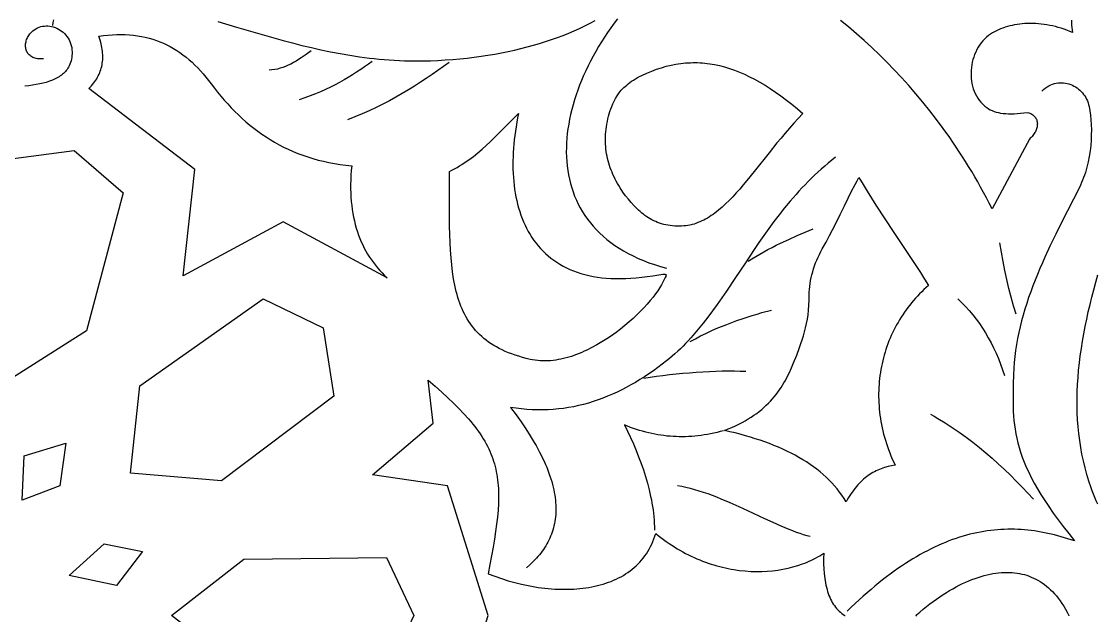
# Model space of a CAD drawing. Extents: x -332 to 348, y -263 to 352.
# Drawn here: x -241.3 to -195.96, y -175.33 to -150.26 of the extents above; entities that cross this region are included whole.
import ezdxf

# ---------------------------------------------------------------- set-up
doc = ezdxf.new("R2010")
doc.units = 0
doc.layers.add('LAYER_1', color=18, linetype='CONTINUOUS')
doc.layers.add('LAYER_2', color=174, linetype='CONTINUOUS')

msp = doc.modelspace()

# ---------------------------------------------------------------- linework, layer by layer
at = {"layer": 'LAYER_1'}
for points in [[(-197.016, -150.209), (-197.018, -150.313), (-197.014, -150.418), (-197.005, -150.523), (-196.992, -150.628), (-196.973, -150.734), (-197.093, -150.682), (-197.214, -150.634), (-197.335, -150.59), (-197.456, -150.55), (-197.577, -150.513), (-197.698, -150.48), (-197.818, -150.451), (-197.938, -150.425), (-198.058, -150.403), (-198.177, -150.385), (-198.295, -150.37), (-198.413, -150.359), (-198.529, -150.351), (-198.645, -150.346), (-198.759, -150.345), (-198.873, -150.347), (-198.985, -150.352), (-199.095, -150.361), (-199.204, -150.373), (-199.311, -150.388), (-199.417, -150.406), (-199.521, -150.427), (-199.622, -150.451), (-199.722, -150.478), (-199.82, -150.508), (-199.915, -150.541), (-200.008, -150.577), (-200.098, -150.615), (-200.186, -150.657), (-200.271, -150.701), (-200.354, -150.748), (-200.433, -150.797), (-200.522, -150.86), (-200.607, -150.929), (-200.687, -151.004), (-200.761, -151.084), (-200.831, -151.169), (-200.896, -151.259), (-200.955, -151.353), (-201.01, -151.45), (-201.059, -151.551), (-201.103, -151.656), (-201.142, -151.762), (-201.175, -151.871), (-201.203, -151.982), (-201.225, -152.094), (-201.241, -152.207), (-201.252, -152.321), (-201.257, -152.435), (-201.256, -152.549), (-201.249, -152.662), (-201.236, -152.774), (-201.217, -152.885), (-201.192, -152.994), (-201.161, -153.101), (-201.124, -153.205), (-201.08, -153.307), (-201.03, -153.405), (-200.973, -153.499), (-200.91, -153.589), (-200.84, -153.674), (-200.763, -153.755), (-200.68, -153.83), (-200.59, -153.899), (-200.52, -153.945), (-200.446, -153.986), (-200.368, -154.023), (-200.285, -154.056), (-200.197, -154.084), (-200.104, -154.107), (-200.007, -154.127), (-199.904, -154.141), (-199.795, -154.152), (-199.682, -154.158), (-199.562, -154.159), (-199.437, -154.156), (-199.306, -154.149), (-199.169, -154.137), (-199.026, -154.12), (-198.877, -154.099), (-198.825, -154.115), (-198.777, -154.133), (-198.733, -154.153), (-198.692, -154.176), (-198.655, -154.201), (-198.621, -154.227), (-198.59, -154.256), (-198.563, -154.286), (-198.539, -154.319), (-198.518, -154.352), (-198.501, -154.387), (-198.486, -154.423), (-198.475, -154.461), (-198.467, -154.499), (-198.461, -154.539), (-198.459, -154.579), (-198.46, -154.62), (-198.463, -154.661), (-198.47, -154.703), (-198.479, -154.745), (-198.491, -154.787), (-198.506, -154.829), (-198.524, -154.871), (-198.544, -154.913), (-198.567, -154.955), (-198.592, -154.996), (-198.62, -155.037), (-198.65, -155.076), (-198.683, -155.116), (-198.718, -155.154), (-198.756, -155.191), (-198.796, -155.227), (-200.368, -158.163), (-200.487, -157.932), (-200.607, -157.703), (-200.729, -157.478), (-200.852, -157.255), (-200.976, -157.034), (-201.102, -156.816), (-201.229, -156.601), (-201.358, -156.389), (-201.487, -156.178), (-201.618, -155.971), (-201.751, -155.766), (-201.885, -155.563), (-202.019, -155.363), (-202.156, -155.165), (-202.432, -154.776), (-202.713, -154.397), (-202.998, -154.027), (-203.289, -153.665), (-203.584, -153.313), (-203.883, -152.968), (-204.187, -152.632), (-204.494, -152.304), (-204.806, -151.984), (-205.122, -151.672), (-205.442, -151.367), (-205.766, -151.069), (-206.093, -150.778), (-206.424, -150.494), (-206.758, -150.217)], [(-195.915, -170.634), (-195.975, -170.496), (-196.033, -170.357), (-196.088, -170.218), (-196.141, -170.079), (-196.191, -169.942), (-196.286, -169.659), (-196.372, -169.378), (-196.449, -169.095), (-196.518, -168.81), (-196.578, -168.525), (-196.63, -168.237), (-196.674, -167.948), (-196.71, -167.658), (-196.739, -167.366), (-196.76, -167.072), (-196.774, -166.778), (-196.781, -166.481), (-196.782, -166.184), (-196.775, -165.884), (-196.762, -165.584), (-196.742, -165.282), (-196.717, -164.98), (-196.685, -164.676), (-196.647, -164.37), (-196.604, -164.064), (-196.555, -163.757), (-196.501, -163.449), (-196.442, -163.14), (-196.378, -162.83), (-196.31, -162.519), (-196.236, -162.208), (-196.159, -161.896), (-196.077, -161.583), (-195.992, -161.27), (-195.902, -160.957)], [(-223.336, -180.81), (-221.615, -175.334), (-223.336, -169.859), (-226.5, -169.399), (-223.935, -167.222), (-224.148, -165.403), (-223.854, -165.658), (-223.578, -165.905), (-223.319, -166.144), (-223.077, -166.376), (-222.852, -166.602), (-222.643, -166.822), (-222.45, -167.039), (-222.359, -167.146), (-222.272, -167.252), (-222.189, -167.357), (-222.109, -167.462), (-222.033, -167.566), (-221.961, -167.67), (-221.892, -167.774), (-221.827, -167.878), (-221.765, -167.982), (-221.707, -168.086), (-221.652, -168.19), (-221.6, -168.294), (-221.552, -168.399), (-221.507, -168.504), (-221.465, -168.61), (-221.426, -168.717), (-221.39, -168.825), (-221.357, -168.933), (-221.327, -169.043), (-221.301, -169.154), (-221.277, -169.266), (-221.256, -169.38), (-221.237, -169.495), (-221.222, -169.612), (-221.209, -169.73), (-221.199, -169.85), (-221.191, -169.973), (-221.186, -170.097), (-221.183, -170.224), (-221.183, -170.352), (-221.19, -170.617), (-221.206, -170.892), (-221.231, -171.179), (-221.265, -171.478), (-221.306, -171.79), (-221.355, -172.115), (-221.412, -172.456), (-221.475, -172.812), (-221.545, -173.184), (-221.621, -173.574), (-221.342, -173.68), (-221.061, -173.777), (-220.78, -173.865), (-220.497, -173.944), (-220.214, -174.013), (-220.073, -174.044), (-219.931, -174.073), (-219.79, -174.1), (-219.65, -174.124), (-219.51, -174.145), (-219.37, -174.165), (-219.23, -174.181), (-219.092, -174.196), (-218.954, -174.207), (-218.816, -174.217), (-218.68, -174.223), (-218.544, -174.228), (-218.409, -174.229), (-218.276, -174.228), (-218.143, -174.225), (-218.011, -174.218), (-217.881, -174.21), (-217.752, -174.198), (-217.625, -174.184), (-217.498, -174.167), (-217.374, -174.148), (-217.25, -174.125), (-217.129, -174.1), (-217.009, -174.072), (-216.891, -174.042), (-216.775, -174.009), (-216.661, -173.972), (-216.548, -173.933), (-216.438, -173.892), (-216.33, -173.847), (-216.224, -173.799), (-216.121, -173.749), (-216.019, -173.695), (-215.92, -173.639), (-215.824, -173.579), (-215.73, -173.517), (-215.639, -173.452), (-215.55, -173.384), (-215.465, -173.312), (-215.382, -173.238), (-215.302, -173.16), (-215.224, -173.08), (-215.15, -172.996), (-215.079, -172.909), (-215.012, -172.82), (-214.947, -172.727), (-214.886, -172.63), (-214.828, -172.531), (-214.774, -172.428), (-214.723, -172.323), (-214.676, -172.214), (-214.632, -172.101), (-214.592, -171.986), (-214.556, -171.867), (-214.446, -171.957), (-214.334, -172.045), (-214.222, -172.13), (-214.108, -172.212), (-213.994, -172.291), (-213.879, -172.368), (-213.764, -172.442), (-213.648, -172.513), (-213.531, -172.582), (-213.413, -172.647), (-213.296, -172.711), (-213.177, -172.771), (-213.058, -172.829), (-212.939, -172.884), (-212.82, -172.937), (-212.7, -172.987), (-212.58, -173.035), (-212.46, -173.08), (-212.339, -173.122), (-212.219, -173.162), (-212.098, -173.2), (-211.977, -173.235), (-211.857, -173.268), (-211.736, -173.298), (-211.615, -173.326), (-211.495, -173.351), (-211.375, -173.374), (-211.255, -173.395), (-211.016, -173.429), (-210.779, -173.454), (-210.543, -173.47), (-210.309, -173.477), (-210.079, -173.475), (-209.851, -173.464), (-209.626, -173.445), (-209.405, -173.417), (-209.188, -173.381), (-208.975, -173.337), (-208.767, -173.285), (-208.564, -173.225), (-208.366, -173.158), (-208.269, -173.121), (-208.174, -173.082), (-208.081, -173.042), (-207.989, -173), (-207.898, -172.955), (-207.809, -172.909), (-207.722, -172.862), (-207.637, -172.812), (-207.553, -172.761), (-207.471, -172.708), (-207.476, -172.931), (-207.474, -173.149), (-207.465, -173.361), (-207.449, -173.567), (-207.425, -173.766), (-207.393, -173.958), (-207.374, -174.051), (-207.353, -174.142), (-207.33, -174.231), (-207.304, -174.317), (-207.277, -174.401), (-207.247, -174.483), (-207.215, -174.562), (-207.181, -174.639), (-207.144, -174.713), (-207.106, -174.784), (-207.064, -174.853), (-207.021, -174.918), (-206.975, -174.981), (-206.926, -175.04), (-206.875, -175.097), (-206.821, -175.15), (-206.765, -175.2), (-206.706, -175.247), (-206.644, -175.29), (-206.58, -175.329), (-206.563, -175.329), (-206.571, -175.334), (-206.563, -175.339)], [(-203.555, -175.36), (-203.584, -175.334), (-203.555, -175.309), (-203.415, -175.187), (-203.275, -175.07), (-203.134, -174.957), (-202.994, -174.848), (-202.854, -174.743), (-202.714, -174.642), (-202.575, -174.546), (-202.436, -174.454), (-202.297, -174.366), (-202.159, -174.282), (-202.022, -174.203), (-201.886, -174.127), (-201.75, -174.057), (-201.615, -173.99), (-201.481, -173.928), (-201.348, -173.871), (-201.216, -173.817), (-201.086, -173.768), (-200.957, -173.724), (-200.829, -173.683), (-200.702, -173.647), (-200.577, -173.616), (-200.454, -173.588), (-200.332, -173.565), (-200.212, -173.546), (-200.093, -173.531), (-199.976, -173.521), (-199.862, -173.514), (-199.748, -173.512), (-199.637, -173.514), (-199.527, -173.52), (-199.42, -173.529), (-199.314, -173.543), (-199.21, -173.561), (-199.107, -173.583), (-199.006, -173.608), (-198.907, -173.638), (-198.809, -173.671), (-198.713, -173.709), (-198.619, -173.751), (-198.525, -173.797), (-198.433, -173.847), (-198.342, -173.902), (-198.253, -173.961), (-198.164, -174.024), (-198.077, -174.093), (-197.991, -174.166), (-197.906, -174.244), (-197.822, -174.327), (-197.739, -174.416), (-197.658, -174.51), (-197.578, -174.609), (-197.499, -174.714), (-197.422, -174.825), (-197.347, -174.942), (-197.273, -175.065), (-197.201, -175.193), (-197.13, -175.328), (-197.127, -175.334), (-197.13, -175.341)]]:
    msp.add_lwpolyline(points, dxfattribs=at)
for points in [[(-236.925, -150.818), (-236.75, -150.829), (-236.578, -150.845), (-236.41, -150.867), (-236.245, -150.895), (-236.083, -150.929), (-235.924, -150.968), (-235.768, -151.014), (-235.615, -151.065), (-235.465, -151.121), (-235.318, -151.184), (-235.174, -151.251), (-235.032, -151.325), (-234.893, -151.403), (-234.757, -151.487), (-234.623, -151.577), (-234.492, -151.671), (-234.363, -151.771), (-234.236, -151.876), (-234.112, -151.986), (-233.99, -152.101), (-233.87, -152.222), (-233.753, -152.347), (-233.637, -152.477), (-233.523, -152.612), (-233.412, -152.752), (-233.302, -152.896), (-233.169, -153.073), (-233.032, -153.246), (-232.894, -153.416), (-232.752, -153.582), (-232.608, -153.744), (-232.46, -153.902), (-232.31, -154.056), (-232.156, -154.206), (-232, -154.353), (-231.84, -154.494), (-231.677, -154.632), (-231.511, -154.765), (-231.341, -154.893), (-231.168, -155.017), (-230.991, -155.136), (-230.811, -155.25), (-230.627, -155.36), (-230.439, -155.464), (-230.247, -155.564), (-230.051, -155.658), (-229.852, -155.747), (-229.648, -155.83), (-229.441, -155.908), (-229.229, -155.981), (-229.012, -156.047), (-228.792, -156.109), (-228.567, -156.164), (-228.338, -156.213), (-228.104, -156.256), (-227.865, -156.294), (-227.622, -156.325), (-227.375, -156.349), (-227.393, -156.551), (-227.407, -156.749), (-227.416, -156.943), (-227.421, -157.134), (-227.421, -157.321), (-227.417, -157.503), (-227.408, -157.683), (-227.395, -157.858), (-227.378, -158.03), (-227.356, -158.199), (-227.33, -158.364), (-227.3, -158.525), (-227.265, -158.683), (-227.227, -158.837), (-227.184, -158.989), (-227.138, -159.136), (-227.087, -159.281), (-227.033, -159.422), (-226.975, -159.56), (-226.913, -159.695), (-226.847, -159.827), (-226.777, -159.956), (-226.704, -160.081), (-226.627, -160.204), (-226.546, -160.323), (-226.462, -160.44), (-226.374, -160.554), (-226.283, -160.664), (-226.189, -160.772), (-226.091, -160.878), (-225.99, -160.98), (-225.885, -161.08), (-230.27, -158.715), (-234.49, -160.998), (-233.993, -156.513), (-238.461, -153.087), (-238.406, -153.031), (-238.353, -152.974), (-238.304, -152.916), (-238.257, -152.858), (-238.213, -152.799), (-238.171, -152.738), (-238.133, -152.677), (-238.097, -152.616), (-238.063, -152.553), (-238.033, -152.489), (-238.005, -152.425), (-237.98, -152.36), (-237.957, -152.294), (-237.938, -152.227), (-237.92, -152.16), (-237.906, -152.091), (-237.895, -152.022), (-237.886, -151.952), (-237.88, -151.881), (-237.876, -151.81), (-237.876, -151.737), (-237.878, -151.664), (-237.882, -151.589), (-237.89, -151.514), (-237.9, -151.439), (-237.913, -151.362), (-237.928, -151.285), (-237.947, -151.206), (-237.991, -151.047), (-238.047, -150.885), (-237.851, -150.858), (-237.659, -150.838), (-237.47, -150.824), (-237.285, -150.816), (-237.103, -150.814)], [(-212.787, -152), (-212.685, -152.005), (-212.583, -152.012), (-212.48, -152.021), (-212.378, -152.032), (-212.275, -152.046), (-212.172, -152.062), (-212.069, -152.081), (-211.862, -152.125), (-211.655, -152.179), (-211.446, -152.242), (-211.236, -152.315), (-211.025, -152.398), (-210.812, -152.49), (-210.598, -152.592), (-210.382, -152.703), (-210.165, -152.824), (-209.945, -152.955), (-209.724, -153.096), (-209.5, -153.247), (-209.274, -153.407), (-209.046, -153.577), (-208.815, -153.757), (-208.582, -153.947), (-208.346, -154.147), (-208.541, -154.352), (-208.73, -154.558), (-208.915, -154.765), (-209.095, -154.974), (-209.27, -155.182), (-209.442, -155.39), (-209.775, -155.803), (-210.406, -156.601), (-210.71, -156.977), (-210.86, -157.158), (-211.009, -157.333), (-211.158, -157.501), (-211.307, -157.663), (-211.456, -157.817), (-211.605, -157.963), (-211.755, -158.101), (-211.907, -158.23), (-212.059, -158.349), (-212.136, -158.405), (-212.214, -158.458), (-212.292, -158.509), (-212.371, -158.557), (-212.45, -158.602), (-212.53, -158.644), (-212.61, -158.683), (-212.691, -158.72), (-212.773, -158.753), (-212.856, -158.783), (-212.94, -158.81), (-213.024, -158.834), (-213.11, -158.854), (-213.196, -158.871), (-213.283, -158.884), (-213.372, -158.894), (-213.461, -158.901), (-213.552, -158.903), (-213.654, -158.902), (-213.754, -158.898), (-213.851, -158.89), (-213.946, -158.878), (-214.039, -158.864), (-214.13, -158.845), (-214.219, -158.824), (-214.306, -158.8), (-214.391, -158.772), (-214.474, -158.742), (-214.555, -158.709), (-214.635, -158.672), (-214.712, -158.634), (-214.789, -158.592), (-214.863, -158.548), (-214.936, -158.501), (-215.007, -158.451), (-215.077, -158.4), (-215.146, -158.346), (-215.213, -158.289), (-215.279, -158.231), (-215.344, -158.17), (-215.47, -158.043), (-215.591, -157.907), (-215.709, -157.765), (-215.823, -157.617), (-215.935, -157.462), (-216.055, -157.281), (-216.112, -157.189), (-216.166, -157.097), (-216.218, -157.005), (-216.267, -156.912), (-216.313, -156.818), (-216.357, -156.724), (-216.398, -156.629), (-216.436, -156.534), (-216.471, -156.438), (-216.504, -156.341), (-216.534, -156.244), (-216.561, -156.146), (-216.586, -156.047), (-216.607, -155.948), (-216.626, -155.848), (-216.641, -155.747), (-216.654, -155.646), (-216.664, -155.544), (-216.671, -155.441), (-216.674, -155.338), (-216.675, -155.234), (-216.673, -155.129), (-216.667, -155.024), (-216.659, -154.918), (-216.647, -154.811), (-216.632, -154.703), (-216.614, -154.595), (-216.593, -154.485), (-216.568, -154.375), (-216.541, -154.265), (-216.484, -154.062), (-216.45, -153.956), (-216.411, -153.846), (-216.365, -153.735), (-216.312, -153.622), (-216.251, -153.508), (-216.18, -153.394), (-216.099, -153.28), (-216.054, -153.223), (-216.006, -153.167), (-215.954, -153.111), (-215.899, -153.055), (-215.841, -153), (-215.779, -152.945), (-215.714, -152.891), (-215.644, -152.838), (-215.571, -152.785), (-215.493, -152.733), (-215.411, -152.683), (-215.324, -152.633), (-215.233, -152.584), (-215.137, -152.537), (-214.93, -152.442), (-214.725, -152.356), (-214.519, -152.28), (-214.315, -152.212), (-214.11, -152.154), (-213.907, -152.105), (-213.703, -152.065), (-213.601, -152.049), (-213.5, -152.035), (-213.398, -152.023), (-213.296, -152.013), (-213.194, -152.006), (-213.093, -152.001), (-212.991, -151.998), (-212.889, -151.998)], [(-220.38, -154.333), (-220.415, -154.518), (-220.447, -154.703), (-220.475, -154.887), (-220.5, -155.071), (-220.522, -155.253), (-220.54, -155.435), (-220.555, -155.615), (-220.566, -155.795), (-220.574, -155.973), (-220.578, -156.15), (-220.579, -156.326), (-220.576, -156.499), (-220.569, -156.672), (-220.559, -156.842), (-220.545, -157.011), (-220.527, -157.178), (-220.505, -157.343), (-220.479, -157.505), (-220.449, -157.666), (-220.416, -157.824), (-220.378, -157.979), (-220.337, -158.133), (-220.291, -158.283), (-220.241, -158.431), (-220.187, -158.576), (-220.129, -158.718), (-220.067, -158.857), (-220, -158.992), (-219.929, -159.125), (-219.854, -159.254), (-219.774, -159.38), (-219.69, -159.502), (-219.601, -159.621), (-219.508, -159.736), (-219.41, -159.847), (-219.308, -159.954), (-219.201, -160.057), (-219.09, -160.156), (-218.974, -160.25), (-218.853, -160.341), (-218.727, -160.427), (-218.596, -160.508), (-218.461, -160.585), (-218.32, -160.657), (-218.175, -160.724), (-218.025, -160.786), (-217.869, -160.843), (-217.709, -160.895), (-217.544, -160.942), (-217.373, -160.984), (-217.197, -161.02), (-217.016, -161.05), (-216.83, -161.075), (-216.638, -161.094), (-216.441, -161.107), (-216.239, -161.115), (-216.031, -161.116), (-215.818, -161.111), (-215.6, -161.1), (-215.376, -161.082), (-215.146, -161.059), (-214.911, -161.028), (-214.67, -160.991), (-214.426, -160.953), (-214.334, -160.94), (-214.261, -160.933), (-214.205, -160.931), (-214.164, -160.934), (-214.136, -160.942), (-214.127, -160.947), (-214.121, -160.955), (-214.118, -160.963), (-214.117, -160.973), (-214.122, -160.997), (-214.135, -161.027), (-214.153, -161.062), (-214.204, -161.149), (-214.232, -161.202), (-214.26, -161.261), (-214.317, -161.375), (-214.386, -161.497), (-214.468, -161.625), (-214.562, -161.759), (-214.667, -161.899), (-214.783, -162.042), (-214.91, -162.189), (-215.046, -162.339), (-215.191, -162.49), (-215.345, -162.642), (-215.507, -162.794), (-215.676, -162.945), (-215.853, -163.095), (-216.036, -163.242), (-216.226, -163.386), (-216.421, -163.526), (-216.62, -163.66), (-216.824, -163.789), (-217.032, -163.912), (-217.244, -164.027), (-217.458, -164.133), (-217.566, -164.183), (-217.675, -164.231), (-217.784, -164.276), (-217.893, -164.319), (-218.003, -164.359), (-218.113, -164.396), (-218.223, -164.43), (-218.333, -164.461), (-218.443, -164.489), (-218.553, -164.514), (-218.663, -164.535), (-218.773, -164.553), (-218.883, -164.568), (-218.992, -164.579), (-219.102, -164.586), (-219.21, -164.589), (-219.318, -164.589), (-219.426, -164.584), (-219.533, -164.575), (-219.639, -164.562), (-219.745, -164.545), (-219.85, -164.523), (-220.015, -164.483), (-220.175, -164.44), (-220.33, -164.395), (-220.48, -164.346), (-220.624, -164.295), (-220.763, -164.242), (-220.898, -164.185), (-221.027, -164.126), (-221.151, -164.065), (-221.271, -164), (-221.386, -163.933), (-221.497, -163.864), (-221.603, -163.791), (-221.705, -163.716), (-221.802, -163.638), (-221.895, -163.558), (-221.985, -163.475), (-222.07, -163.389), (-222.151, -163.301), (-222.229, -163.21), (-222.303, -163.116), (-222.373, -163.02), (-222.439, -162.921), (-222.503, -162.819), (-222.562, -162.715), (-222.619, -162.608), (-222.672, -162.499), (-222.723, -162.386), (-222.77, -162.271), (-222.814, -162.154), (-222.856, -162.034), (-222.895, -161.911), (-222.931, -161.786), (-222.965, -161.658), (-222.996, -161.527), (-223.025, -161.393), (-223.052, -161.258), (-223.077, -161.119), (-223.12, -160.834), (-223.155, -160.538), (-223.184, -160.232), (-223.207, -159.916), (-223.224, -159.589), (-223.237, -159.251), (-223.246, -158.903), (-223.252, -158.545), (-223.255, -158.176), (-223.259, -156.597), (-223.148, -156.541), (-223.04, -156.483), (-222.934, -156.423), (-222.83, -156.361), (-222.728, -156.297), (-222.627, -156.232), (-222.432, -156.096), (-222.243, -155.955), (-222.059, -155.807), (-221.88, -155.655), (-221.705, -155.498), (-221.533, -155.338), (-221.363, -155.174), (-221.026, -154.837), (-220.688, -154.494), (-220.342, -154.147)], [(-237.013, -157.495), (-238.565, -163.32), (-241.678, -165.302), (-243.496, -161.907), (-241.963, -156.091), (-239.089, -155.704)], [(-205.812, -157.14), (-205.636, -157.429), (-205.455, -157.719), (-205.271, -158.009), (-204.893, -158.589), (-204.51, -159.167), (-203.753, -160.306), (-203.392, -160.862), (-203.218, -161.136), (-203.051, -161.406), (-203.147, -161.492), (-203.241, -161.579), (-203.333, -161.668), (-203.423, -161.758), (-203.511, -161.85), (-203.596, -161.944), (-203.68, -162.039), (-203.761, -162.136), (-203.84, -162.234), (-203.917, -162.334), (-203.992, -162.435), (-204.065, -162.538), (-204.135, -162.642), (-204.204, -162.747), (-204.27, -162.853), (-204.333, -162.961), (-204.395, -163.07), (-204.454, -163.18), (-204.511, -163.291), (-204.566, -163.404), (-204.618, -163.517), (-204.668, -163.632), (-204.716, -163.747), (-204.761, -163.864), (-204.804, -163.982), (-204.844, -164.1), (-204.882, -164.22), (-204.918, -164.34), (-204.951, -164.461), (-204.982, -164.583), (-205.01, -164.706), (-205.036, -164.829), (-205.059, -164.954), (-205.08, -165.078), (-205.098, -165.204), (-205.114, -165.33), (-205.127, -165.457), (-205.137, -165.585), (-205.145, -165.712), (-205.15, -165.841), (-205.153, -165.97), (-205.153, -166.099), (-205.151, -166.229), (-205.145, -166.359), (-205.137, -166.489), (-205.127, -166.62), (-205.113, -166.751), (-205.097, -166.882), (-205.079, -167.014), (-205.057, -167.146), (-205.033, -167.277), (-205.006, -167.409), (-204.976, -167.541), (-204.943, -167.674), (-204.907, -167.806), (-204.869, -167.938), (-204.828, -168.07), (-204.784, -168.202), (-204.737, -168.334), (-204.687, -168.466), (-204.634, -168.597), (-204.578, -168.729), (-204.519, -168.86), (-204.458, -168.991), (-204.609, -169.016), (-204.758, -169.048), (-204.904, -169.089), (-204.976, -169.113), (-205.048, -169.139), (-205.119, -169.167), (-205.189, -169.197), (-205.258, -169.23), (-205.327, -169.265), (-205.395, -169.302), (-205.462, -169.342), (-205.528, -169.385), (-205.594, -169.43), (-205.659, -169.478), (-205.723, -169.528), (-205.786, -169.582), (-205.848, -169.638), (-205.91, -169.696), (-205.971, -169.758), (-206.03, -169.822), (-206.089, -169.89), (-206.147, -169.96), (-206.204, -170.034), (-206.26, -170.11), (-206.315, -170.19), (-206.369, -170.273), (-206.423, -170.359), (-206.475, -170.448), (-206.526, -170.541), (-206.612, -170.399), (-206.703, -170.261), (-206.8, -170.126), (-206.902, -169.994), (-207.009, -169.866), (-207.121, -169.741), (-207.238, -169.619), (-207.361, -169.501), (-207.488, -169.385), (-207.62, -169.273), (-207.757, -169.164), (-207.898, -169.058), (-208.045, -168.954), (-208.196, -168.854), (-208.352, -168.757), (-208.512, -168.663), (-208.677, -168.571), (-208.846, -168.483), (-209.02, -168.397), (-209.198, -168.314), (-209.38, -168.234), (-209.567, -168.156), (-209.757, -168.081), (-209.952, -168.009), (-210.151, -167.94), (-210.355, -167.873), (-210.562, -167.808), (-210.773, -167.746), (-210.988, -167.687), (-211.206, -167.63), (-211.429, -167.575), (-211.655, -167.523), (-211.494, -167.459), (-211.339, -167.394), (-211.19, -167.326), (-211.046, -167.257), (-210.908, -167.185), (-210.776, -167.112), (-210.649, -167.037), (-210.527, -166.96), (-210.41, -166.882), (-210.297, -166.801), (-210.19, -166.719), (-210.086, -166.635), (-209.988, -166.55), (-209.893, -166.463), (-209.803, -166.375), (-209.716, -166.285), (-209.633, -166.193), (-209.554, -166.1), (-209.478, -166.006), (-209.406, -165.911), (-209.337, -165.814), (-209.27, -165.715), (-209.207, -165.616), (-209.146, -165.515), (-209.088, -165.413), (-209.032, -165.31), (-208.927, -165.1), (-208.83, -164.887), (-208.739, -164.669), (-208.61, -164.344), (-208.488, -164.021), (-208.43, -163.859), (-208.376, -163.695), (-208.324, -163.529), (-208.276, -163.36), (-208.233, -163.187), (-208.194, -163.01), (-208.16, -162.827), (-208.132, -162.639), (-208.109, -162.444), (-208.093, -162.242), (-208.084, -162.031), (-208.081, -161.813), (-208.08, -161.692), (-208.073, -161.57), (-208.061, -161.447), (-208.045, -161.323), (-208.023, -161.199), (-207.998, -161.074), (-207.968, -160.949), (-207.934, -160.825), (-207.896, -160.701), (-207.855, -160.577), (-207.809, -160.454), (-207.761, -160.333), (-207.708, -160.213), (-207.653, -160.094), (-207.594, -159.977), (-207.533, -159.862), (-207.373, -159.571), (-207.229, -159.301), (-206.978, -158.819), (-206.77, -158.404), (-206.594, -158.04), (-206.438, -157.717), (-206.291, -157.42), (-206.143, -157.136), (-206.065, -156.995), (-205.982, -156.852)], [(-228.582, -163.191), (-228.128, -166.07), (-232.873, -169.651), (-236.701, -169.326), (-236.314, -165.636), (-231.114, -161.975)], [(-239.688, -169.864), (-241.274, -170.459), (-241.184, -168.593), (-239.437, -168.055)], [(-236.2, -172.635), (-237.292, -174.062), (-239.288, -173.64), (-237.81, -172.306)], [(-224.761, -175.334), (-225.908, -177.785), (-231.933, -177.711), (-234.979, -175.334), (-231.933, -172.957), (-225.908, -172.884)]]:
    msp.add_lwpolyline(points, close=True, dxfattribs=at)
at = {"layer": 'LAYER_2'}
for points in [[(-240.369, -151.832), (-240.438, -151.838), (-240.504, -151.84), (-240.566, -151.838), (-240.625, -151.832), (-240.68, -151.823), (-240.732, -151.811), (-240.781, -151.795), (-240.826, -151.777), (-240.868, -151.755), (-240.907, -151.731), (-240.943, -151.705), (-240.975, -151.676), (-241.005, -151.644), (-241.031, -151.611), (-241.054, -151.576), (-241.074, -151.54), (-241.091, -151.501), (-241.105, -151.462), (-241.117, -151.421), (-241.125, -151.38), (-241.13, -151.337), (-241.132, -151.294), (-241.131, -151.25), (-241.128, -151.206), (-241.121, -151.162), (-241.112, -151.117), (-241.1, -151.073), (-241.086, -151.029), (-241.068, -150.986), (-241.048, -150.943), (-241.025, -150.901), (-241, -150.86), (-240.947, -150.788), (-240.89, -150.722), (-240.83, -150.664), (-240.766, -150.614), (-240.7, -150.57), (-240.631, -150.534), (-240.56, -150.504), (-240.488, -150.481), (-240.413, -150.464), (-240.338, -150.454), (-240.263, -150.45), (-240.187, -150.452), (-240.111, -150.46), (-240.035, -150.473), (-239.961, -150.493), (-239.887, -150.518), (-239.815, -150.548), (-239.745, -150.584), (-239.677, -150.624), (-239.612, -150.67), (-239.55, -150.72), (-239.491, -150.775), (-239.436, -150.834), (-239.385, -150.898), (-239.339, -150.966), (-239.297, -151.038), (-239.261, -151.113), (-239.23, -151.193), (-239.205, -151.276), (-239.186, -151.363), (-239.174, -151.453), (-239.169, -151.546), (-239.169, -151.623), (-239.174, -151.699), (-239.183, -151.775), (-239.197, -151.85), (-239.214, -151.924), (-239.237, -151.996), (-239.263, -152.067), (-239.294, -152.136), (-239.321, -152.186), (-239.351, -152.235), (-239.383, -152.282), (-239.417, -152.327), (-239.453, -152.371), (-239.492, -152.412), (-239.534, -152.452), (-239.577, -152.49), (-239.623, -152.527), (-239.671, -152.562), (-239.721, -152.596), (-239.772, -152.627), (-239.882, -152.687), (-240, -152.74), (-240.124, -152.788), (-240.256, -152.831), (-240.393, -152.868), (-240.537, -152.901), (-240.687, -152.929), (-240.841, -152.952), (-241.001, -152.972), (-241.165, -152.988)], [(-239.987, -150.433), (-239.966, -150.311), (-239.94, -150.195)], [(-233.027, -150.262), (-232.237, -150.498), (-231.45, -150.731), (-231.056, -150.845), (-230.662, -150.957), (-230.267, -151.066), (-229.871, -151.17), (-229.474, -151.271), (-229.075, -151.367), (-228.674, -151.457), (-228.271, -151.541), (-227.866, -151.619), (-227.458, -151.689), (-227.047, -151.751), (-226.84, -151.779), (-226.632, -151.805), (-226.424, -151.829), (-226.214, -151.85), (-226.004, -151.869), (-225.792, -151.885), (-225.579, -151.899), (-225.366, -151.91), (-225.151, -151.918), (-224.935, -151.924), (-224.718, -151.927), (-224.499, -151.926), (-224.279, -151.923), (-224.058, -151.917), (-223.741, -151.903), (-223.428, -151.885), (-223.118, -151.863), (-222.813, -151.836), (-222.511, -151.805), (-222.213, -151.77), (-221.919, -151.73), (-221.629, -151.686), (-221.343, -151.638), (-221.061, -151.586), (-220.782, -151.53), (-220.508, -151.47), (-220.238, -151.406), (-219.972, -151.338), (-219.71, -151.266), (-219.453, -151.19), (-219.199, -151.11), (-218.949, -151.027), (-218.704, -150.939), (-218.463, -150.848), (-218.226, -150.753), (-217.994, -150.655), (-217.765, -150.553), (-217.541, -150.447), (-217.322, -150.338), (-217.106, -150.225)], [(-216.167, -150.144), (-216.311, -150.337), (-216.451, -150.532), (-216.587, -150.728), (-216.718, -150.926), (-216.844, -151.125), (-216.966, -151.325), (-217.083, -151.526), (-217.196, -151.729), (-217.303, -151.932), (-217.406, -152.135), (-217.504, -152.34), (-217.596, -152.544), (-217.684, -152.749), (-217.766, -152.955), (-217.842, -153.16), (-217.914, -153.365), (-217.98, -153.571), (-218.04, -153.775), (-218.095, -153.98), (-218.144, -154.184), (-218.188, -154.387), (-218.225, -154.59), (-218.257, -154.792), (-218.283, -154.992), (-218.303, -155.192), (-218.316, -155.39), (-218.324, -155.587), (-218.325, -155.783), (-218.319, -155.976), (-218.308, -156.168), (-218.29, -156.359), (-218.265, -156.547), (-218.234, -156.733), (-218.195, -156.917), (-218.151, -157.099), (-218.099, -157.278), (-218.04, -157.455), (-217.975, -157.629), (-217.902, -157.8), (-217.822, -157.968), (-217.735, -158.133), (-217.64, -158.295), (-217.538, -158.453), (-217.429, -158.609), (-217.312, -158.76), (-217.188, -158.908), (-217.056, -159.052), (-216.916, -159.193), (-216.768, -159.329), (-216.612, -159.461), (-216.449, -159.589), (-216.277, -159.712), (-216.097, -159.831), (-215.909, -159.945), (-215.713, -160.055), (-215.509, -160.159), (-215.296, -160.259), (-215.074, -160.353), (-214.844, -160.442), (-214.605, -160.526), (-214.358, -160.604), (-214.102, -160.677)], [(-229.088, -151.501), (-229.299, -151.654), (-229.512, -151.8), (-229.618, -151.87), (-229.726, -151.936), (-229.834, -151.998), (-229.943, -152.057), (-230.053, -152.11), (-230.165, -152.159), (-230.277, -152.202), (-230.39, -152.238), (-230.505, -152.269), (-230.621, -152.292), (-230.739, -152.307), (-230.859, -152.315)], [(-226.508, -151.945), (-226.669, -152.061), (-226.832, -152.176), (-226.998, -152.29), (-227.168, -152.402), (-227.342, -152.512), (-227.519, -152.621), (-227.701, -152.728), (-227.888, -152.832), (-228.08, -152.935), (-228.277, -153.034), (-228.481, -153.131), (-228.69, -153.226), (-228.906, -153.317), (-229.13, -153.405), (-229.36, -153.49), (-229.598, -153.572)], [(-223.267, -151.989), (-223.745, -152.329), (-223.986, -152.497), (-224.231, -152.664), (-224.479, -152.828), (-224.731, -152.99), (-224.986, -153.15), (-225.247, -153.306), (-225.513, -153.459), (-225.784, -153.609), (-226.061, -153.754), (-226.346, -153.896), (-226.637, -154.033), (-226.936, -154.166), (-227.243, -154.293), (-227.558, -154.415)], [(-198.272, -153.198), (-198.199, -153.132), (-198.125, -153.074), (-198.05, -153.023), (-197.973, -152.979), (-197.896, -152.941), (-197.818, -152.91), (-197.74, -152.885), (-197.661, -152.867), (-197.583, -152.854), (-197.505, -152.848), (-197.427, -152.847), (-197.35, -152.851), (-197.274, -152.861), (-197.199, -152.876), (-197.126, -152.897), (-197.053, -152.922), (-196.983, -152.952), (-196.915, -152.986), (-196.848, -153.025), (-196.785, -153.068), (-196.723, -153.115), (-196.665, -153.166), (-196.609, -153.221), (-196.557, -153.279), (-196.508, -153.341), (-196.462, -153.405), (-196.421, -153.473), (-196.383, -153.544), (-196.35, -153.618), (-196.321, -153.694), (-196.297, -153.773), (-196.278, -153.854), (-196.246, -154.029), (-196.22, -154.215), (-196.201, -154.412), (-196.188, -154.617), (-196.182, -154.83), (-196.183, -155.049), (-196.193, -155.272), (-196.21, -155.499), (-196.236, -155.728), (-196.271, -155.957), (-196.315, -156.185), (-196.341, -156.299), (-196.369, -156.412), (-196.399, -156.524), (-196.432, -156.635), (-196.468, -156.745), (-196.507, -156.853), (-196.548, -156.96), (-196.592, -157.065), (-196.638, -157.168), (-196.688, -157.27), (-197.192, -158.258), (-197.439, -158.749), (-197.68, -159.237), (-197.915, -159.723), (-198.14, -160.209), (-198.248, -160.452), (-198.353, -160.695), (-198.456, -160.939), (-198.554, -161.182), (-198.649, -161.425), (-198.74, -161.669), (-198.827, -161.914), (-198.909, -162.159), (-198.987, -162.405), (-199.059, -162.651), (-199.127, -162.898), (-199.189, -163.146), (-199.246, -163.395), (-199.296, -163.644), (-199.341, -163.895), (-199.38, -164.147), (-199.412, -164.401), (-199.437, -164.655), (-199.455, -164.911), (-199.466, -165.169), (-199.477, -165.576), (-199.485, -165.968), (-199.486, -166.35), (-199.482, -166.539), (-199.475, -166.726), (-199.463, -166.913), (-199.448, -167.099), (-199.427, -167.286), (-199.4, -167.474), (-199.368, -167.664), (-199.329, -167.855), (-199.282, -168.049), (-199.228, -168.245), (-199.166, -168.445), (-199.095, -168.649), (-199.015, -168.857), (-198.925, -169.07), (-198.825, -169.288), (-198.713, -169.513), (-198.591, -169.743), (-198.456, -169.981), (-198.309, -170.226), (-198.149, -170.479), (-197.975, -170.74), (-197.788, -171.01), (-197.585, -171.289), (-197.368, -171.578), (-197.135, -171.877), (-196.886, -172.188), (-197.167, -172.094), (-197.448, -172.009), (-197.589, -171.97), (-197.73, -171.934), (-197.87, -171.9), (-198.011, -171.868), (-198.152, -171.839), (-198.293, -171.813), (-198.434, -171.789), (-198.575, -171.767), (-198.716, -171.749), (-198.858, -171.733), (-198.999, -171.719), (-199.141, -171.709), (-199.283, -171.701), (-199.425, -171.696), (-199.567, -171.694), (-199.71, -171.695), (-199.853, -171.699), (-199.996, -171.706), (-200.14, -171.715), (-200.283, -171.728), (-200.428, -171.744), (-200.572, -171.763), (-200.717, -171.785), (-200.862, -171.811), (-201.008, -171.839), (-201.154, -171.871), (-201.3, -171.906), (-201.447, -171.945), (-201.594, -171.986), (-201.742, -172.032), (-201.89, -172.08), (-202.039, -172.132), (-202.188, -172.188), (-202.338, -172.247), (-202.489, -172.31), (-202.64, -172.377), (-202.791, -172.447), (-202.943, -172.52), (-203.096, -172.598), (-203.249, -172.679), (-203.404, -172.764), (-203.558, -172.853), (-203.714, -172.946), (-203.87, -173.043), (-204.027, -173.143), (-204.184, -173.248), (-204.342, -173.357), (-204.502, -173.469), (-204.661, -173.586), (-204.822, -173.707), (-204.984, -173.832), (-205.146, -173.961), (-205.309, -174.095), (-205.473, -174.233), (-205.638, -174.375), (-205.804, -174.521), (-205.97, -174.672), (-206.138, -174.827), (-206.306, -174.987), (-206.476, -175.151)], [(-206.978, -155.992), (-207.132, -156.114), (-207.282, -156.237), (-207.429, -156.362), (-207.574, -156.489), (-207.715, -156.618), (-207.855, -156.749), (-207.991, -156.881), (-208.125, -157.015), (-208.257, -157.15), (-208.386, -157.286), (-208.513, -157.424), (-208.638, -157.563), (-208.882, -157.845), (-209.118, -158.13), (-209.347, -158.419), (-209.569, -158.711), (-209.786, -159.005), (-209.997, -159.3), (-210.204, -159.596), (-210.407, -159.893), (-210.803, -160.485), (-211.191, -161.07), (-211.576, -161.645), (-211.769, -161.927), (-211.963, -162.204), (-212.158, -162.476), (-212.356, -162.742), (-212.557, -163.001), (-212.761, -163.254), (-212.97, -163.499), (-213.076, -163.618), (-213.183, -163.736), (-213.292, -163.851), (-213.402, -163.964), (-213.514, -164.074), (-213.627, -164.182), (-213.743, -164.287), (-213.859, -164.39), (-213.978, -164.49), (-214.098, -164.588), (-214.282, -164.73), (-214.467, -164.869), (-214.653, -165.003), (-214.84, -165.132), (-215.029, -165.257), (-215.218, -165.378), (-215.409, -165.493), (-215.601, -165.604), (-215.795, -165.71), (-215.99, -165.811), (-216.186, -165.907), (-216.384, -165.997), (-216.583, -166.082), (-216.784, -166.162), (-216.986, -166.236), (-217.189, -166.305), (-217.394, -166.367), (-217.601, -166.424), (-217.809, -166.476), (-218.019, -166.521), (-218.231, -166.559), (-218.444, -166.592), (-218.659, -166.618), (-218.876, -166.638), (-219.094, -166.652), (-219.314, -166.658), (-219.536, -166.658), (-219.76, -166.652), (-219.986, -166.638), (-220.213, -166.617), (-220.443, -166.589), (-220.674, -166.554), (-220.443, -166.863), (-220.229, -167.165), (-220.03, -167.46), (-219.846, -167.747), (-219.678, -168.027), (-219.6, -168.165), (-219.525, -168.301), (-219.454, -168.435), (-219.387, -168.567), (-219.324, -168.697), (-219.264, -168.826), (-219.207, -168.954), (-219.154, -169.079), (-219.105, -169.203), (-219.059, -169.325), (-219.017, -169.446), (-218.978, -169.565), (-218.942, -169.683), (-218.91, -169.799), (-218.881, -169.913), (-218.855, -170.026), (-218.833, -170.138), (-218.814, -170.248), (-218.798, -170.356), (-218.785, -170.463), (-218.776, -170.568), (-218.769, -170.672), (-218.766, -170.775), (-218.765, -170.876), (-218.768, -170.976), (-218.773, -171.074), (-218.782, -171.171), (-218.793, -171.267), (-218.808, -171.361), (-218.825, -171.454), (-218.845, -171.546), (-218.868, -171.636), (-218.893, -171.726), (-218.922, -171.813), (-218.953, -171.9), (-218.986, -171.985), (-219.022, -172.069), (-219.061, -172.152), (-219.103, -172.234), (-219.147, -172.314), (-219.193, -172.394), (-219.242, -172.472), (-219.294, -172.549), (-219.348, -172.625), (-219.404, -172.7), (-219.462, -172.774), (-219.523, -172.846), (-219.586, -172.918), (-219.719, -173.058), (-219.861, -173.194), (-220.011, -173.326)], [(-210.652, -160.382), (-210.495, -160.277), (-210.332, -160.176), (-210.166, -160.077), (-209.996, -159.981), (-209.824, -159.888), (-209.649, -159.798), (-209.472, -159.71), (-209.295, -159.624), (-208.939, -159.459), (-208.587, -159.302), (-207.911, -159.007)], [(-199.352, -162.614), (-199.46, -162.258), (-199.561, -161.897), (-199.657, -161.529), (-199.747, -161.155), (-199.83, -160.775), (-199.907, -160.388), (-199.978, -159.996), (-200.042, -159.598)], [(-201.819, -161.965), (-201.652, -162.126), (-201.492, -162.291), (-201.337, -162.463), (-201.187, -162.64), (-201.044, -162.823), (-200.906, -163.011), (-200.774, -163.206), (-200.648, -163.405), (-200.527, -163.611), (-200.413, -163.822), (-200.304, -164.039), (-200.201, -164.262), (-200.103, -164.49), (-200.011, -164.724), (-199.925, -164.963), (-199.845, -165.209)], [(-213.1, -163.774), (-212.881, -163.652), (-212.66, -163.537), (-212.44, -163.427), (-212.22, -163.324), (-212, -163.225), (-211.781, -163.133), (-211.562, -163.045), (-211.345, -162.962), (-211.129, -162.883), (-210.914, -162.809), (-210.701, -162.739), (-210.49, -162.673), (-210.281, -162.61), (-210.075, -162.551), (-209.671, -162.443)], [(-215.056, -165.312), (-214.794, -165.273), (-214.526, -165.235), (-214.253, -165.2), (-213.975, -165.167), (-213.696, -165.137), (-213.414, -165.11), (-213.132, -165.085), (-212.85, -165.063), (-212.57, -165.045), (-212.293, -165.03), (-212.02, -165.019), (-211.751, -165.012), (-211.49, -165.009), (-211.235, -165.011), (-210.989, -165.017), (-210.752, -165.028)], [(-202.971, -166.83), (-202.813, -166.921), (-202.656, -167.013), (-202.349, -167.202), (-202.048, -167.398), (-201.754, -167.601), (-201.465, -167.809), (-201.183, -168.023), (-200.906, -168.243), (-200.635, -168.468), (-200.368, -168.698), (-200.107, -168.933), (-199.85, -169.172), (-199.598, -169.416), (-199.35, -169.664), (-199.105, -169.916), (-198.865, -170.171), (-198.628, -170.43)], [(-211.697, -167.535), (-211.833, -167.572), (-211.969, -167.606), (-212.104, -167.637), (-212.239, -167.665), (-212.373, -167.691), (-212.507, -167.713), (-212.64, -167.733), (-212.773, -167.749), (-212.905, -167.763), (-213.037, -167.774), (-213.169, -167.782), (-213.3, -167.787), (-213.431, -167.789), (-213.561, -167.789), (-213.692, -167.785), (-213.821, -167.779), (-213.951, -167.77), (-214.08, -167.758), (-214.209, -167.743), (-214.338, -167.725), (-214.467, -167.704), (-214.595, -167.681), (-214.723, -167.655), (-214.851, -167.625), (-214.978, -167.594), (-215.106, -167.559), (-215.233, -167.521), (-215.36, -167.481), (-215.487, -167.438), (-215.614, -167.392), (-215.741, -167.343), (-215.868, -167.291), (-215.741, -167.558), (-215.618, -167.826), (-215.498, -168.095), (-215.384, -168.366), (-215.275, -168.639), (-215.172, -168.913), (-215.075, -169.189), (-214.986, -169.466), (-214.905, -169.745), (-214.832, -170.025), (-214.768, -170.306), (-214.739, -170.447), (-214.713, -170.588), (-214.69, -170.73), (-214.669, -170.872), (-214.651, -171.014), (-214.636, -171.157), (-214.623, -171.3), (-214.614, -171.443), (-214.607, -171.587), (-214.603, -171.731)], [(-213.637, -169.842), (-213.46, -169.875), (-213.28, -169.914), (-213.099, -169.959), (-212.916, -170.009), (-212.733, -170.065), (-212.548, -170.126), (-212.362, -170.191), (-212.176, -170.26), (-211.989, -170.332), (-211.802, -170.407), (-211.428, -170.566), (-211.056, -170.732), (-210.687, -170.901), (-209.965, -171.238), (-209.615, -171.399), (-209.275, -171.551), (-208.947, -171.689), (-208.787, -171.752), (-208.631, -171.81), (-208.478, -171.864), (-208.33, -171.912), (-208.185, -171.955), (-208.045, -171.991)]]:
    msp.add_lwpolyline(points, dxfattribs=at)

doc.saveas('drawing.dxf')
